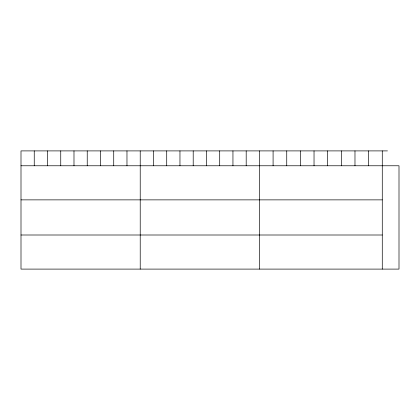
<?xml version="1.0" encoding="UTF-8"?>
<svg xmlns="http://www.w3.org/2000/svg" width="420" height="420" viewBox="0 0 420 420"><rect width="100%" height="100%" fill="white"/><g stroke="black" fill="none" stroke-linecap="round" stroke-linejoin="round"><path stroke-width="0.63" d="M387.45 150.901L21 150.901L21 269.099L399 269.099L399 165.769L21 165.769M21 199.868L382.274 199.868M21 235.001L382.274 235.001M382.274 150.901L382.274 269.099M368.629 150.901L368.629 165.769M354.979 150.901L354.979 165.769M341.329 150.901L341.329 165.769M327.684 150.901L327.684 165.769M314.034 150.901L314.034 165.769M300.384 150.901L300.384 165.769M286.739 150.901L286.739 165.769M273.089 150.901L273.089 165.769M259.439 150.901L259.439 269.099M246.194 150.901L246.194 165.769M232.948 150.901L232.948 165.769M219.702 150.901L219.702 165.769M206.456 150.901L206.456 165.769M193.205 150.901L193.205 165.769M179.959 150.901L179.959 165.769M166.714 150.901L166.714 165.769M153.468 150.901L153.468 165.769M140.222 150.901L140.222 269.099M126.971 150.901L126.971 165.769M113.726 150.901L113.726 165.769M100.48 150.901L100.48 165.769M87.234 150.901L87.234 165.769M73.988 150.901L73.988 165.769M60.743 150.901L60.743 165.769M47.492 150.901L47.492 165.769M34.246 150.901L34.246 165.769"/></g></svg>
